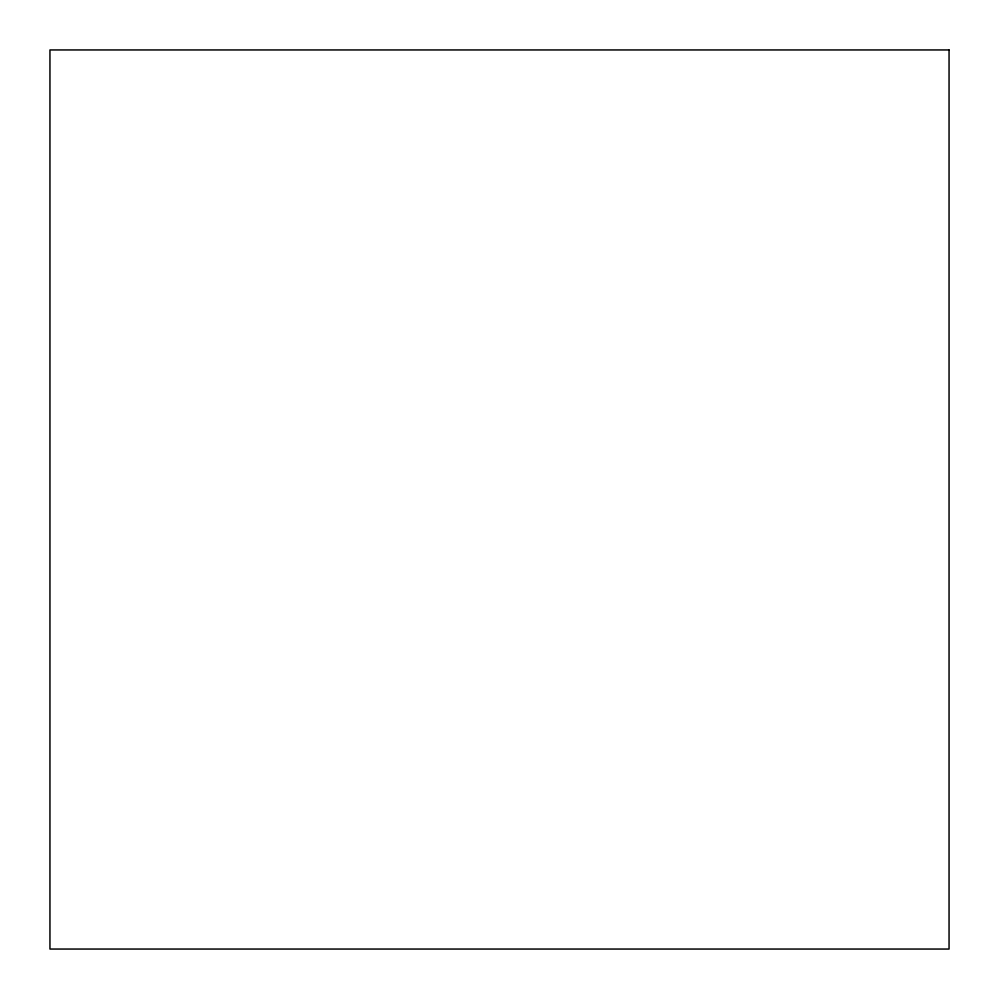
<?xml version="1.0" encoding="UTF-8"?>
<svg xmlns="http://www.w3.org/2000/svg" width="999" height="999" viewBox="0 0 999 999"><rect width="100%" height="100%" fill="white"/><g stroke="black" fill="none" stroke-linecap="round" stroke-linejoin="round"><path stroke-width="1.5" d="M949.05 49.95L49.95 49.95L49.95 949.05L949.05 949.05L949.05 49.95"/></g></svg>
